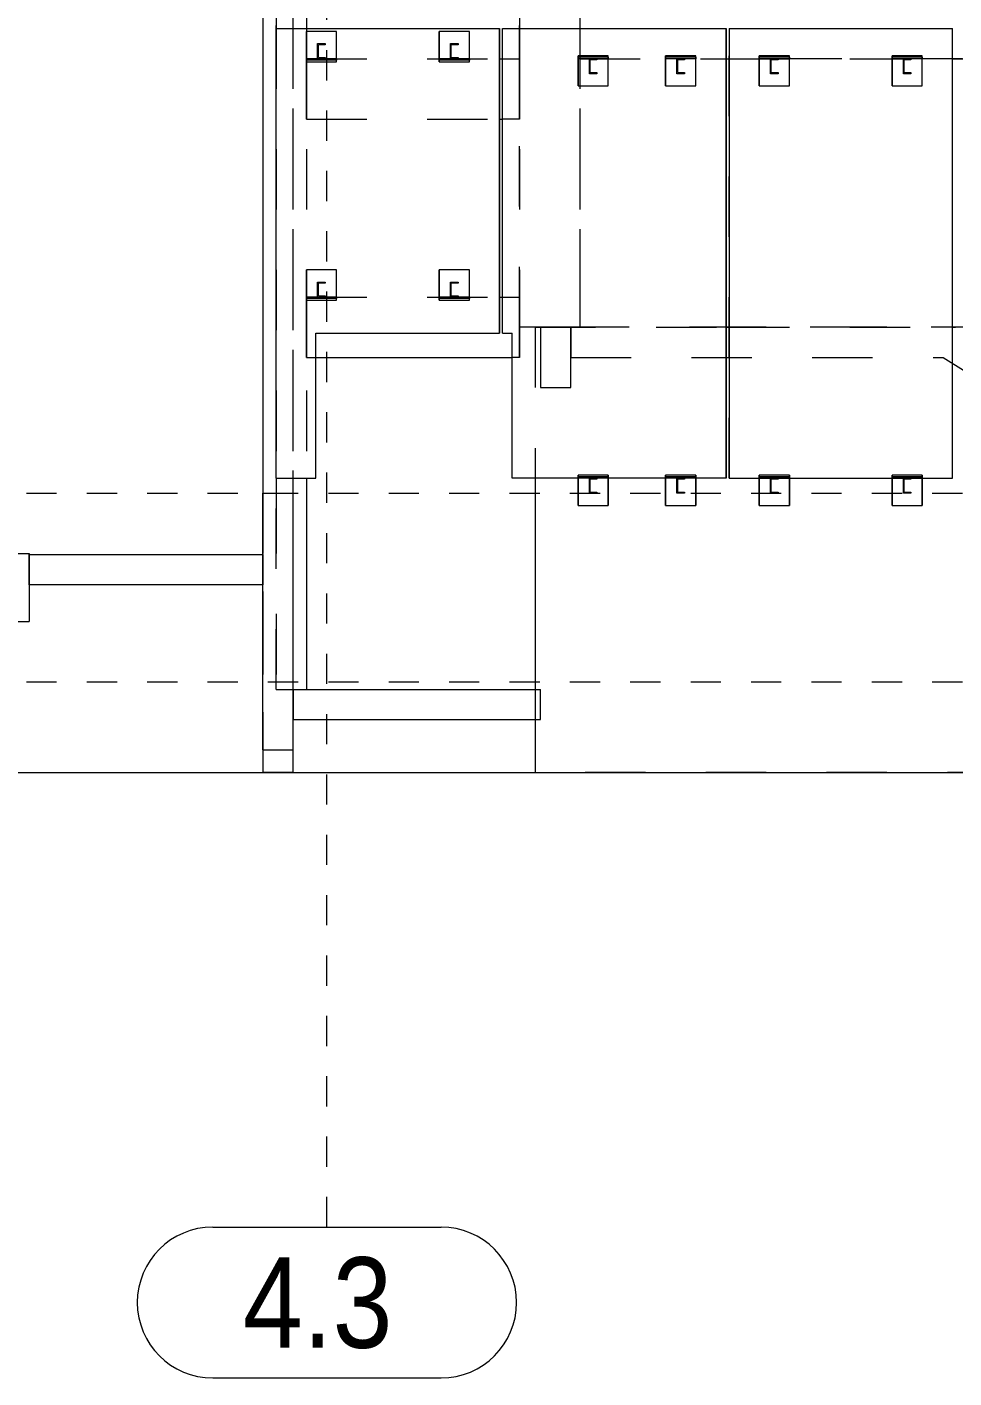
# Model space of a CAD drawing. Header units: millimetres. Extents: x 652937 to 1670132, y 1473552 to 2851037.
# Drawn here: x 663594.99 to 663601.13, y 1524519.41 to 1524528.36 of the extents above; entities that cross this region are included whole.
import ezdxf

# ---------------------------------------------------------------- set-up
doc = ezdxf.new("R2010")
doc.units = ezdxf.units.MM
for name, pattern in [('XKITLINE00', [0]), ('XKITLINE01', [4, 1, -1, 1, -1]), ('XKITLINE02', [4, 2, -2])]:
    doc.linetypes.add(name, pattern=pattern)
doc.layers.add('Part', color=7, linetype='Continuous', lineweight=0)
doc.layers.add('S-GRID', color=7, linetype='Continuous', lineweight=9)
doc.styles.add('Arial', font='arial.ttf')

# ---------------------------------------------------------------- blocks, each defined once
blk = doc.blocks.new('*A39414465')
at = {"layer": 'S-GRID', "color": 7, "linetype": 'XKITLINE01', "lineweight": 0}
blk.add_line((-30.905117, -124.470099), (129.806536, -124.470099), dxfattribs=at)
blk = doc.blocks.new('*A39424466')
at = {"layer": 'S-GRID', "color": 7, "linetype": 'XKITLINE01', "lineweight": 0}
blk.add_line((-30.905117, -130.720099), (129.806536, -130.720099), dxfattribs=at)
blk = doc.blocks.new('*A39924516')
at = {"layer": 'Part', "color": 7, "linetype": 'XKITLINE00', "lineweight": 0}
blk.add_line((-20.905117, -133.720099), (112.656327, -133.720099), dxfattribs=at)
blk = doc.blocks.new('*A40284552')
at = {"layer": 'S-GRID', "color": 7, "linetype": 'XKITLINE01', "lineweight": 0}
blk.add_line((61.04689, -148.786781), (61.04689, -44.620099), dxfattribs=at)
at = {"layer": 'S-GRID', "color": 7, "style": 'Arial', "width": 0.85}
blk.add_text('4.3', height=3, dxfattribs=at).set_placement((58.265884, -152.786781))
blk = doc.blocks.new('*A40304554')
at = {"layer": 'Part', "color": 7, "linetype": 'XKITLINE00', "lineweight": 0}
for p, q in [((74.365186, -109.070099), (81.765336, -109.070099)), ((74.365186, -109.070099), (74.365186, -123.970099)), ((81.765186, -123.970099), (81.765186, -109.070099)), ((81.765336, -123.970099), (81.765336, -109.070099)), ((74.365186, -123.970099), (81.765336, -123.970099))]:
    blk.add_line(p, q, dxfattribs=at)
at = {"layer": 'Part', "color": 7, "linetype": 'XKITLINE02', "lineweight": 0}
for p, q in [((74.365336, -109.070099), (74.365186, -109.070099)), ((74.365336, -123.970099), (74.365336, -109.070099)), ((74.365186, -123.970099), (74.365336, -123.970099))]:
    blk.add_line(p, q, dxfattribs=at)
blk = doc.blocks.new('*A40334557')
at = {"layer": 'Part', "color": 7, "linetype": 'XKITLINE00', "lineweight": 0}
for p, q in [((66.865186, -119.16411), (66.865186, -109.070099)), ((66.865186, -109.070099), (74.265336, -109.070099)), ((74.265186, -123.970099), (74.265186, -109.070099)), ((74.265336, -109.070099), (74.265336, -123.970099)), ((66.865186, -119.16411), (67.178239, -119.16411)), ((67.178239, -123.970099), (67.178239, -119.16411)), ((74.265186, -123.970099), (67.178239, -123.970099)), ((74.265336, -123.970099), (74.265186, -123.970099))]:
    blk.add_line(p, q, dxfattribs=at)
at = {"layer": 'Part', "color": 7, "linetype": 'XKITLINE02', "lineweight": 0}
for p, q in [((66.865337, -109.070099), (66.865186, -109.070099)), ((66.865337, -119.16411), (66.865337, -109.070099)), ((67.178239, -119.16411), (67.178393, -119.16411)), ((67.178239, -119.16411), (67.178393, -119.16411)), ((67.178393, -123.970099), (67.178393, -119.16411))]:
    blk.add_line(p, q, dxfattribs=at)
blk = doc.blocks.new('*A40344558')
at = {"layer": 'Part', "color": 7, "linetype": 'XKITLINE00', "lineweight": 0}
for p, q in [((59.365186, -123.970099), (59.365186, -109.070099)), ((59.365186, -109.070099), (66.765337, -109.070099)), ((66.765186, -119.164109), (66.765186, -109.070099)), ((66.765337, -109.070099), (66.765337, -119.164109)), ((60.678239, -123.970099), (60.678239, -119.164109)), ((60.678239, -119.164109), (66.765186, -119.164109)), ((60.678393, -123.970099), (60.678393, -119.164109)), ((66.765337, -119.164109), (66.765186, -119.164109)), ((59.365186, -123.970099), (60.678393, -123.970099))]:
    blk.add_line(p, q, dxfattribs=at)
at = {"layer": 'Part', "color": 7, "linetype": 'XKITLINE02', "lineweight": 0}
for p, q in [((59.365337, -109.070099), (59.365186, -109.070099)), ((59.365337, -123.970099), (59.365337, -109.070099))]:
    blk.add_line(p, q, dxfattribs=at)
blk = doc.blocks.new('*A40954619')
at = {"layer": 'Part', "color": 7, "linetype": 'XKITLINE00', "lineweight": 0}
for p, q in [((51.188099, -127.500382), (51.188099, -126.500382)), ((51.188099, -126.500382), (58.921475, -126.500382)), ((58.921475, -126.500382), (58.921475, -127.500382)), ((58.921475, -127.500382), (51.188099, -127.500382))]:
    blk.add_line(p, q, dxfattribs=at)
at = {"layer": 'Part', "color": 7, "linetype": 'XKITLINE02', "lineweight": 0}
for p, q in [((58.922733, -126.500382), (58.921475, -126.500382)), ((58.921475, -127.500382), (58.922733, -127.500382))]:
    blk.add_line(p, q, dxfattribs=at)
blk = doc.blocks.new('*A41514675')
at = {"layer": 'S-GRID', "color": 7, "linetype": 'XKITLINE00', "lineweight": 0}
for p, q in [((57.265884, -148.786781), (64.827896, -148.786781)), ((57.265884, -153.786781), (64.827896, -153.786781))]:
    blk.add_line(p, q, dxfattribs=at)
for centre, start, end in [((57.265884, -151.286781), 90, 270), ((64.827896, -151.286781), 270, 90)]:
    blk.add_arc(centre, 2.5, start, end, dxfattribs=at)
blk = doc.blocks.new('*A41554679')
at = {"layer": 'Part', "color": 7, "linetype": 'XKITLINE00', "lineweight": 0}
for p, q in [((49.938099, -128.720099), (49.938099, -126.470099)), ((49.938099, -126.470099), (51.189357, -126.470099)), ((51.188099, -126.470099), (51.188099, -128.720099)), ((49.938099, -128.720099), (51.188099, -128.720099)), ((51.188099, -128.720099), (51.189357, -128.720099))]:
    blk.add_line(p, q, dxfattribs=at)
at = {"layer": 'Part', "color": 7, "linetype": 'XKITLINE02', "lineweight": 0}
for p, q in [((49.938099, -126.470099), (49.938769, -126.470099)), ((49.938769, -126.470099), (49.939357, -126.470099))]:
    blk.add_line(p, q, dxfattribs=at)
blk = doc.blocks.new('*A42884812')
at = {"layer": 'Part', "color": 7, "linetype": 'XKITLINE00', "lineweight": 0}
for p, q in [((58.921475, -132.970099), (58.921475, -124.470099)), ((58.921475, -124.470099), (59.92189, -124.470099)), ((59.921475, -124.470099), (59.921475, -132.970099)), ((58.921475, -132.970099), (59.921475, -132.970099)), ((59.921475, -132.970099), (59.922733, -132.970099))]:
    blk.add_line(p, q, dxfattribs=at)
at = {"layer": 'Part', "color": 7, "linetype": 'XKITLINE02', "lineweight": 0}
for p, q in [((58.921475, -124.470099), (58.922733, -124.470099)), ((59.92189, -124.470099), (59.922733, -124.470099))]:
    blk.add_line(p, q, dxfattribs=at)
blk = doc.blocks.new('*A42894813')
at = {"layer": 'Part', "color": 7, "linetype": 'XKITLINE02', "lineweight": 0}
for p, q in [((69.421867, -108.070099), (69.421867, -108.970099)), ((69.421867, -108.070099), (69.422117, -108.070099)), ((74.265361, -108.070099), (69.421867, -108.070099)), ((69.422117, -108.070099), (69.422117, -110.070099)), ((74.365186, -108.070099), (81.765361, -108.070099)), ((69.421867, -109.070099), (69.421867, -110.070099)), ((110.096869, -109.070099), (110.096869, -110.070099)), ((110.097119, -109.070099), (110.097119, -110.070099)), ((69.421867, -110.070099), (69.422117, -110.070099)), ((69.421867, -110.070099), (74.265361, -110.070099)), ((110.097119, -110.070099), (74.365186, -110.070099)), ((74.365186, -110.070099), (81.765361, -110.070099)), ((81.865186, -110.070099), (89.265361, -110.070099)), ((96.765361, -110.070099), (89.365186, -110.070099)), ((104.265361, -110.070099), (96.865186, -110.070099)), ((110.097119, -110.070099), (104.365186, -110.070099))]:
    blk.add_line(p, q, dxfattribs=at)
at = {"layer": 'Part', "color": 7, "linetype": 'XKITLINE00', "lineweight": 0}
for p, q in [((74.265361, -108.070099), (74.365186, -108.070099)), ((110.097119, -108.070099), (81.765361, -108.070099)), ((110.096869, -108.070099), (110.097119, -108.070099)), ((110.096869, -108.070099), (110.096869, -109.070099)), ((110.097119, -108.070099), (110.097119, -109.070099)), ((69.421867, -108.970099), (69.421867, -109.070099)), ((74.265361, -110.070099), (74.365186, -110.070099)), ((81.765361, -110.070099), (81.865186, -110.070099)), ((89.265361, -110.070099), (89.365186, -110.070099)), ((96.865186, -110.070099), (96.765361, -110.070099)), ((104.365186, -110.070099), (104.265361, -110.070099))]:
    blk.add_line(p, q, dxfattribs=at)
blk = doc.blocks.new('*A42904814')
at = {"layer": 'Part', "color": 7, "linetype": 'XKITLINE02', "lineweight": 0}
for p, q in [((67.946867, -118.970099), (67.946867, -123.970099)), ((67.946867, -118.970099), (67.947229, -118.970099)), ((67.946867, -118.970099), (74.265362, -118.970099)), ((67.947229, -118.970099), (67.947229, -133.720099)), ((111.597173, -118.970099), (74.365186, -118.970099)), ((74.365186, -118.970099), (81.765362, -118.970099)), ((96.765361, -118.970099), (81.865186, -118.970099)), ((104.265361, -118.970099), (96.865186, -118.970099)), ((111.596811, -118.970099), (104.365186, -118.970099)), ((111.596811, -118.970099), (111.596811, -123.970099)), ((111.597173, -118.970099), (111.597173, -124.870099)), ((67.946867, -133.720099), (67.947229, -133.720099)), ((111.597173, -133.720099), (67.946867, -133.720099))]:
    blk.add_line(p, q, dxfattribs=at)
at = {"layer": 'Part', "color": 7, "linetype": 'XKITLINE00', "lineweight": 0}
for p, q in [((74.265362, -118.970099), (74.365186, -118.970099)), ((81.765362, -118.970099), (81.865186, -118.970099)), ((96.865186, -118.970099), (96.765361, -118.970099)), ((104.365186, -118.970099), (104.265361, -118.970099)), ((67.946867, -123.970099), (67.946867, -133.720099)), ((111.596811, -123.970099), (111.596811, -133.720099)), ((111.597173, -124.870099), (111.597173, -133.720099))]:
    blk.add_line(p, q, dxfattribs=at)
blk = doc.blocks.new('*A42934817')
at = {"layer": 'Part', "color": 7, "linetype": 'XKITLINE02', "lineweight": 0}
for p, q in [((83.057733, -118.970099), (69.122044, -118.970099)), ((69.122044, -118.970099), (69.122064, -119.970099)), ((83.057191, -119.495099), (83.057191, -118.970099)), ((84.457733, -119.495099), (83.057191, -119.495099)), ((84.457191, -120.370099), (84.457191, -119.495099)), ((69.122064, -119.970099), (81.459233, -119.970099)), ((81.458691, -119.970099), (100.461741, -131.847007)), ((85.857733, -120.370099), (84.457191, -120.370099)), ((85.857191, -121.245099), (85.857191, -120.370099)), ((87.257733, -121.245099), (85.857191, -121.245099)), ((87.25719, -122.120099), (87.25719, -121.245099)), ((88.657733, -122.120099), (87.25719, -122.120099)), ((88.65719, -122.995099), (88.65719, -122.120099)), ((90.057733, -122.995099), (88.65719, -122.995099)), ((90.05719, -123.870099), (90.05719, -122.995099)), ((91.457733, -123.870099), (90.05719, -123.870099)), ((91.45719, -124.745099), (91.45719, -123.870099)), ((92.857733, -124.745099), (91.45719, -124.745099)), ((92.85719, -125.620099), (92.85719, -124.745099)), ((94.257733, -125.620099), (92.85719, -125.620099)), ((94.25719, -126.495099), (94.25719, -125.620099)), ((95.657733, -126.495099), (94.25719, -126.495099)), ((95.65719, -127.370099), (95.65719, -126.495099)), ((97.057733, -127.370099), (95.65719, -127.370099)), ((97.05719, -128.245099), (97.05719, -127.370099)), ((98.457733, -128.245099), (97.05719, -128.245099)), ((98.45719, -129.120099), (98.45719, -128.245099)), ((99.857733, -129.120099), (98.45719, -129.120099)), ((99.85719, -129.995099), (99.85719, -129.120099)), ((101.257733, -129.995099), (99.85719, -129.995099)), ((101.25719, -130.720099), (101.25719, -129.995099)), ((100.461741, -131.847007), (100.461741, -130.720099)), ((100.461741, -130.720099), (101.257733, -130.720099)), ((100.462284, -131.847007), (100.461741, -131.847007))]:
    blk.add_line(p, q, dxfattribs=at)
blk = doc.blocks.new('*A43004824')
at = {"layer": 'Part', "color": 7, "linetype": 'XKITLINE02', "lineweight": 0}
for p, q in [((58.921871, -99.720099), (58.921871, -107.831116)), ((58.921871, -99.720099), (59.265341, -99.720099)), ((58.922071, -99.720099), (58.922071, -133.720099)), ((59.365186, -99.720099), (59.922071, -99.720099)), ((59.921871, -99.720099), (59.921871, -108.970099)), ((59.921871, -99.720099), (59.922071, -99.720099)), ((59.922071, -99.720099), (59.922071, -130.970099)), ((59.921871, -109.070099), (59.921871, -123.970099)), ((58.921871, -124.470099), (58.921871, -132.970099)), ((59.922071, -133.720099), (58.921871, -133.720099)), ((59.921871, -133.720099), (59.922071, -133.720099))]:
    blk.add_line(p, q, dxfattribs=at)
at = {"layer": 'Part', "color": 7, "linetype": 'XKITLINE00', "lineweight": 0}
for p, q in [((59.265341, -99.720099), (59.365186, -99.720099)), ((58.921871, -107.831116), (58.921871, -124.470099)), ((59.921871, -108.970099), (59.921871, -109.070099)), ((59.921871, -123.970099), (59.921871, -133.720099)), ((59.922071, -130.970099), (59.922071, -133.720099)), ((58.921871, -132.970099), (58.921871, -133.720099))]:
    blk.add_line(p, q, dxfattribs=at)
blk = doc.blocks.new('*A43014825')
at = {"layer": 'Part', "color": 7, "linetype": 'XKITLINE02', "lineweight": 0}
for p, q in [((59.365341, -108.470099), (60.365541, -108.470099)), ((59.365341, -108.470099), (59.365341, -108.970099)), ((59.365541, -130.970099), (59.365541, -108.470099)), ((60.365341, -108.470099), (60.365341, -108.970099)), ((60.365541, -108.470099), (60.365541, -108.970099)), ((59.365341, -109.070099), (59.365341, -123.970099)), ((60.365341, -109.070099), (60.365341, -123.970099)), ((60.365541, -109.070099), (60.365541, -123.970099)), ((59.365341, -124.470099), (59.365341, -130.970099)), ((59.365341, -130.970099), (59.92189, -130.970099)), ((60.365341, -130.970099), (60.365541, -130.970099))]:
    blk.add_line(p, q, dxfattribs=at)
at = {"layer": 'Part', "color": 7, "linetype": 'XKITLINE00', "lineweight": 0}
for p, q in [((59.365341, -108.970099), (59.365341, -109.070099)), ((60.365341, -108.970099), (60.365341, -109.070099)), ((60.365541, -108.970099), (60.365541, -109.070099)), ((59.365341, -123.970099), (59.365341, -124.470099)), ((60.365341, -123.970099), (60.365341, -130.970099)), ((60.365541, -123.970099), (60.365541, -130.970099)), ((59.92189, -130.970099), (60.365341, -130.970099))]:
    blk.add_line(p, q, dxfattribs=at)
blk = doc.blocks.new('*A43054829')
at = {"layer": 'Part', "color": 7, "linetype": 'XKITLINE02', "lineweight": 0}
for p, q in [((60.365341, -112.070099), (60.365341, -110.070099)), ((60.365341, -110.070099), (60.365541, -110.070099)), ((60.365341, -110.070099), (66.765362, -110.070099)), ((60.365541, -110.070099), (60.365541, -112.070099)), ((66.865186, -110.070099), (67.422072, -110.070099)), ((67.421872, -112.070099), (67.421872, -110.070099)), ((67.422072, -110.070099), (67.422072, -112.070099)), ((60.365541, -112.070099), (60.365341, -112.070099)), ((60.365341, -112.070099), (66.765362, -112.070099)), ((67.422072, -112.070099), (66.865186, -112.070099))]:
    blk.add_line(p, q, dxfattribs=at)
at = {"layer": 'Part', "color": 7, "linetype": 'XKITLINE00', "lineweight": 0}
for p, q in [((66.765362, -110.070099), (66.865186, -110.070099)), ((66.765362, -112.070099), (66.865186, -112.070099))]:
    blk.add_line(p, q, dxfattribs=at)
blk = doc.blocks.new('*A43074831')
at = {"layer": 'Part', "color": 7, "linetype": 'XKITLINE02', "lineweight": 0}
for p, q in [((65.140384, -109.570099), (65.390524, -109.570099)), ((65.140384, -110.070099), (65.140384, -109.570099)), ((65.140524, -110.070099), (65.140524, -109.570099)), ((65.390524, -109.607599), (65.165384, -109.607599)), ((65.165384, -110.032599), (65.165384, -109.607599)), ((65.165524, -110.032599), (65.165524, -109.607599)), ((65.390384, -109.607599), (65.390384, -109.570099)), ((65.390524, -109.570099), (65.390524, -109.607599)), ((65.390524, -110.070099), (65.140384, -110.070099)), ((65.165384, -110.032599), (65.390524, -110.032599)), ((65.390384, -110.070099), (65.390384, -110.032599)), ((65.390524, -110.032599), (65.390524, -110.070099))]:
    blk.add_line(p, q, dxfattribs=at)
blk = doc.blocks.new('*A43084832')
at = {"layer": 'Part', "color": 7, "linetype": 'XKITLINE02', "lineweight": 0}
for p, q in [((65.765369, -109.170099), (64.765357, -109.170099)), ((64.765357, -109.170099), (64.765357, -110.170099)), ((64.765369, -110.170099), (64.765369, -109.170099)), ((65.765357, -110.170099), (65.765357, -109.170099)), ((65.765369, -110.170099), (65.765369, -109.170099)), ((64.765357, -110.170099), (65.765369, -110.170099))]:
    blk.add_line(p, q, dxfattribs=at)
blk = doc.blocks.new('*A43124836')
at = {"layer": 'Part', "color": 7, "linetype": 'XKITLINE02', "lineweight": 0}
for p, q in [((65.765609, -110.070099), (64.765409, -110.070099)), ((64.765409, -110.120099), (64.765409, -110.070099)), ((65.765609, -110.120099), (64.765409, -110.120099)), ((64.765609, -110.120099), (64.765609, -110.070099)), ((65.765409, -110.070099), (65.765609, -110.070099)), ((65.765409, -110.120099), (65.765409, -110.070099)), ((65.765609, -110.120099), (65.765409, -110.120099)), ((65.765609, -110.070099), (65.765609, -110.120099))]:
    blk.add_line(p, q, dxfattribs=at)
blk = doc.blocks.new('*A43164840')
at = {"layer": 'Part', "color": 7, "linetype": 'XKITLINE02', "lineweight": 0}
for p, q in [((60.740384, -109.570099), (60.990524, -109.570099)), ((60.740384, -110.070099), (60.740384, -109.570099)), ((60.740524, -110.070099), (60.740524, -109.570099)), ((60.990524, -109.607599), (60.765384, -109.607599)), ((60.765384, -110.032599), (60.765384, -109.607599)), ((60.765524, -110.032599), (60.765524, -109.607599)), ((60.990384, -109.607599), (60.990384, -109.570099)), ((60.990524, -109.570099), (60.990524, -109.607599)), ((60.990524, -110.070099), (60.740384, -110.070099)), ((60.765384, -110.032599), (60.990524, -110.032599)), ((60.990384, -110.070099), (60.990384, -110.032599)), ((60.990524, -110.032599), (60.990524, -110.070099))]:
    blk.add_line(p, q, dxfattribs=at)
blk = doc.blocks.new('*A43174841')
at = {"layer": 'Part', "color": 7, "linetype": 'XKITLINE02', "lineweight": 0}
for p, q in [((61.365369, -109.170099), (60.365357, -109.170099)), ((60.365357, -109.170099), (60.365357, -110.170099)), ((60.365369, -110.170099), (60.365369, -109.170099)), ((61.365357, -110.170099), (61.365357, -109.170099)), ((61.365369, -110.170099), (61.365369, -109.170099)), ((60.365357, -110.170099), (61.365369, -110.170099))]:
    blk.add_line(p, q, dxfattribs=at)
blk = doc.blocks.new('*A43234847')
at = {"layer": 'Part', "color": 7, "linetype": 'XKITLINE02', "lineweight": 0}
for p, q in [((61.365609, -110.070099), (60.365409, -110.070099)), ((60.365409, -110.120099), (60.365409, -110.070099)), ((61.365609, -110.120099), (60.365409, -110.120099)), ((60.365609, -110.120099), (60.365609, -110.070099)), ((61.365409, -110.070099), (61.365609, -110.070099)), ((61.365409, -110.120099), (61.365409, -110.070099)), ((61.365609, -110.120099), (61.365409, -110.120099)), ((61.365609, -110.070099), (61.365609, -110.120099))]:
    blk.add_line(p, q, dxfattribs=at)
blk = doc.blocks.new('*A43524876')
at = {"layer": 'Part', "color": 7, "linetype": 'XKITLINE00', "lineweight": 0}
for p, q in [((59.926841, -130.970099), (59.926841, -131.970099)), ((60.365341, -130.970099), (68.121839, -130.970099)), ((68.121839, -131.970099), (68.121839, -130.970099)), ((59.926841, -131.970099), (68.121839, -131.970099))]:
    blk.add_line(p, q, dxfattribs=at)
at = {"layer": 'Part', "color": 7, "linetype": 'XKITLINE02', "lineweight": 0}
for p, q in [((59.926841, -130.970099), (60.365341, -130.970099)), ((68.121839, -130.970099), (68.122689, -130.970099)), ((68.121839, -131.970099), (68.122689, -131.970099))]:
    blk.add_line(p, q, dxfattribs=at)
blk = doc.blocks.new('*A43534877')
at = {"layer": 'Part', "color": 7, "linetype": 'XKITLINE00', "lineweight": 0}
for p, q in [((80.140269, -124.470099), (80.140269, -123.970099)), ((80.390269, -124.007599), (80.390269, -123.970099)), ((80.390409, -123.970099), (80.390409, -124.007599)), ((80.390409, -124.007599), (80.165269, -124.007599)), ((80.165269, -124.432599), (80.165269, -124.007599)), ((80.165269, -124.432599), (80.390409, -124.432599)), ((80.165409, -124.432599), (80.165409, -124.007599)), ((80.390269, -124.470099), (80.390269, -124.432599)), ((80.390409, -124.432599), (80.390409, -124.470099)), ((80.390409, -124.470099), (80.140269, -124.470099))]:
    blk.add_line(p, q, dxfattribs=at)
at = {"layer": 'Part', "color": 7, "linetype": 'XKITLINE02', "lineweight": 0}
for p, q in [((80.140269, -123.970099), (80.390409, -123.970099)), ((80.140409, -124.470099), (80.140409, -123.970099))]:
    blk.add_line(p, q, dxfattribs=at)
blk = doc.blocks.new('*A43544878')
at = {"layer": 'Part', "color": 7, "linetype": 'XKITLINE02', "lineweight": 0}
for p, q in [((80.765366, -123.920099), (79.765226, -123.920099)), ((79.765226, -123.970099), (79.765226, -123.920099)), ((80.765366, -123.970099), (79.765226, -123.970099)), ((79.765366, -123.970099), (79.765366, -123.920099)), ((80.765226, -123.920099), (80.765366, -123.920099)), ((80.765226, -123.970099), (80.765226, -123.920099)), ((80.765366, -123.970099), (80.765226, -123.970099)), ((80.765366, -123.920099), (80.765366, -123.970099))]:
    blk.add_line(p, q, dxfattribs=at)
blk = doc.blocks.new('*A43554879')
at = {"layer": 'Part', "color": 7, "linetype": 'XKITLINE02', "lineweight": 0}
for p, q in [((80.765403, -123.870099), (79.765392, -123.870099)), ((79.765392, -123.870099), (79.765392, -123.970099)), ((79.765403, -124.870099), (79.765403, -123.870099)), ((80.765391, -123.870099), (80.765391, -123.970099)), ((80.765403, -124.870099), (80.765403, -123.870099))]:
    blk.add_line(p, q, dxfattribs=at)
at = {"layer": 'Part', "color": 7, "linetype": 'XKITLINE00', "lineweight": 0}
for p, q in [((79.765392, -123.970099), (79.765392, -124.870099)), ((80.765391, -123.970099), (80.765391, -124.870099)), ((79.765392, -124.870099), (80.765403, -124.870099))]:
    blk.add_line(p, q, dxfattribs=at)
blk = doc.blocks.new('*A43564880')
at = {"layer": 'Part', "color": 7, "linetype": 'XKITLINE02', "lineweight": 0}
for p, q in [((80.765368, -109.970099), (79.765356, -109.970099)), ((79.765356, -109.970099), (79.765356, -110.970099)), ((79.765368, -110.970099), (79.765368, -109.970099)), ((80.765356, -110.970099), (80.765356, -109.970099)), ((80.765368, -110.970099), (80.765368, -109.970099)), ((79.765356, -110.970099), (80.765368, -110.970099))]:
    blk.add_line(p, q, dxfattribs=at)
blk = doc.blocks.new('*A43574881')
at = {"layer": 'Part', "color": 7, "linetype": 'XKITLINE02', "lineweight": 0}
for p, q in [((80.765609, -110.020099), (79.765409, -110.020099)), ((79.765409, -110.070099), (79.765409, -110.020099)), ((80.765609, -110.070099), (79.765409, -110.070099)), ((79.765609, -110.070099), (79.765609, -110.020099)), ((80.765409, -110.020099), (80.765609, -110.020099)), ((80.765409, -110.070099), (80.765409, -110.020099)), ((80.765609, -110.070099), (80.765409, -110.070099)), ((80.765609, -110.020099), (80.765609, -110.070099))]:
    blk.add_line(p, q, dxfattribs=at)
blk = doc.blocks.new('*A43584882')
at = {"layer": 'Part', "color": 7, "linetype": 'XKITLINE02', "lineweight": 0}
for p, q in [((80.140384, -110.070099), (80.390524, -110.070099)), ((80.140384, -110.570099), (80.140384, -110.070099)), ((80.140524, -110.570099), (80.140524, -110.070099)), ((80.390524, -110.107599), (80.165384, -110.107599)), ((80.165384, -110.532599), (80.165384, -110.107599)), ((80.165524, -110.532599), (80.165524, -110.107599)), ((80.390384, -110.107599), (80.390384, -110.070099)), ((80.390524, -110.070099), (80.390524, -110.107599)), ((80.390524, -110.570099), (80.140384, -110.570099)), ((80.165384, -110.532599), (80.390524, -110.532599)), ((80.390384, -110.570099), (80.390384, -110.532599)), ((80.390524, -110.532599), (80.390524, -110.570099))]:
    blk.add_line(p, q, dxfattribs=at)
blk = doc.blocks.new('*A43624886')
at = {"layer": 'Part', "color": 7, "linetype": 'XKITLINE00', "lineweight": 0}
for p, q in [((75.740269, -124.470099), (75.740269, -123.970099)), ((75.990269, -124.007599), (75.990269, -123.970099)), ((75.990409, -123.970099), (75.990409, -124.007599)), ((75.990409, -124.007599), (75.765269, -124.007599)), ((75.765269, -124.432599), (75.765269, -124.007599)), ((75.765269, -124.432599), (75.990409, -124.432599)), ((75.765409, -124.432599), (75.765409, -124.007599)), ((75.990269, -124.470099), (75.990269, -124.432599)), ((75.990409, -124.432599), (75.990409, -124.470099)), ((75.990409, -124.470099), (75.740269, -124.470099))]:
    blk.add_line(p, q, dxfattribs=at)
at = {"layer": 'Part', "color": 7, "linetype": 'XKITLINE02', "lineweight": 0}
for p, q in [((75.740269, -123.970099), (75.990409, -123.970099)), ((75.740409, -124.470099), (75.740409, -123.970099))]:
    blk.add_line(p, q, dxfattribs=at)
blk = doc.blocks.new('*A43634887')
at = {"layer": 'Part', "color": 7, "linetype": 'XKITLINE02', "lineweight": 0}
for p, q in [((76.365367, -123.920099), (75.365226, -123.920099)), ((75.365226, -123.970099), (75.365226, -123.920099)), ((76.365367, -123.970099), (75.365226, -123.970099)), ((75.365367, -123.970099), (75.365367, -123.920099)), ((76.365226, -123.920099), (76.365367, -123.920099)), ((76.365226, -123.970099), (76.365226, -123.920099)), ((76.365367, -123.970099), (76.365226, -123.970099)), ((76.365367, -123.920099), (76.365367, -123.970099))]:
    blk.add_line(p, q, dxfattribs=at)
blk = doc.blocks.new('*A43644888')
at = {"layer": 'Part', "color": 7, "linetype": 'XKITLINE02', "lineweight": 0}
for p, q in [((76.365403, -123.870099), (75.365392, -123.870099)), ((75.365392, -123.870099), (75.365392, -123.970099)), ((75.365403, -124.870099), (75.365403, -123.870099)), ((76.365392, -123.870099), (76.365392, -123.970099)), ((76.365403, -124.870099), (76.365403, -123.870099))]:
    blk.add_line(p, q, dxfattribs=at)
at = {"layer": 'Part', "color": 7, "linetype": 'XKITLINE00', "lineweight": 0}
for p, q in [((75.365392, -123.970099), (75.365392, -124.870099)), ((76.365392, -123.970099), (76.365392, -124.870099)), ((75.365392, -124.870099), (76.365403, -124.870099))]:
    blk.add_line(p, q, dxfattribs=at)
blk = doc.blocks.new('*A43654889')
at = {"layer": 'Part', "color": 7, "linetype": 'XKITLINE02', "lineweight": 0}
for p, q in [((69.122731, -118.970099), (68.122139, -118.970099)), ((68.122139, -118.970099), (68.122139, -120.970099)), ((69.122139, -120.970099), (69.122139, -118.970099)), ((68.122139, -120.970099), (69.122731, -120.970099))]:
    blk.add_line(p, q, dxfattribs=at)
blk = doc.blocks.new('*A43664890')
at = {"layer": 'Part', "color": 7, "linetype": 'XKITLINE02', "lineweight": 0}
for p, q in [((60.365341, -119.970099), (60.365341, -117.970099)), ((60.365341, -117.970099), (60.365541, -117.970099)), ((60.365341, -117.970099), (66.765362, -117.970099)), ((60.365541, -117.970099), (60.365541, -119.970099)), ((66.865186, -117.970099), (67.422072, -117.970099)), ((67.421872, -119.970099), (67.421872, -117.970099)), ((67.422072, -117.970099), (67.422072, -119.970099)), ((60.365541, -119.970099), (60.365341, -119.970099)), ((60.365341, -119.970099), (60.678418, -119.970099)), ((67.422072, -119.970099), (67.178239, -119.970099))]:
    blk.add_line(p, q, dxfattribs=at)
at = {"layer": 'Part', "color": 7, "linetype": 'XKITLINE00', "lineweight": 0}
for p, q in [((66.765362, -117.970099), (66.865186, -117.970099)), ((60.678418, -119.970099), (67.178239, -119.970099))]:
    blk.add_line(p, q, dxfattribs=at)
blk = doc.blocks.new('*A43674891')
at = {"layer": 'Part', "color": 7, "linetype": 'XKITLINE02', "lineweight": 0}
for p, q in [((70.365403, -123.870099), (69.365392, -123.870099)), ((69.365392, -123.870099), (69.365392, -123.970099)), ((69.365403, -124.870099), (69.365403, -123.870099)), ((70.365392, -123.870099), (70.365392, -123.970099)), ((70.365403, -124.870099), (70.365403, -123.870099))]:
    blk.add_line(p, q, dxfattribs=at)
at = {"layer": 'Part', "color": 7, "linetype": 'XKITLINE00', "lineweight": 0}
for p, q in [((69.365392, -123.970099), (69.365392, -124.870099)), ((70.365392, -123.970099), (70.365392, -124.870099)), ((69.365392, -124.870099), (70.365403, -124.870099))]:
    blk.add_line(p, q, dxfattribs=at)
blk = doc.blocks.new('*A43684892')
at = {"layer": 'Part', "color": 7, "linetype": 'XKITLINE02', "lineweight": 0}
for p, q in [((73.265403, -123.870099), (72.265392, -123.870099)), ((72.265392, -123.870099), (72.265392, -123.970099)), ((72.265403, -124.870099), (72.265403, -123.870099)), ((73.265392, -123.870099), (73.265392, -123.970099)), ((73.265403, -124.870099), (73.265403, -123.870099))]:
    blk.add_line(p, q, dxfattribs=at)
at = {"layer": 'Part', "color": 7, "linetype": 'XKITLINE00', "lineweight": 0}
for p, q in [((72.265392, -123.970099), (72.265392, -124.870099)), ((73.265392, -123.970099), (73.265392, -124.870099)), ((72.265392, -124.870099), (73.265403, -124.870099))]:
    blk.add_line(p, q, dxfattribs=at)
blk = doc.blocks.new('*A43694893')
at = {"layer": 'Part', "color": 7, "linetype": 'XKITLINE02', "lineweight": 0}
for p, q in [((70.365367, -123.920099), (69.365226, -123.920099)), ((69.365226, -123.970099), (69.365226, -123.920099)), ((70.365367, -123.970099), (69.365226, -123.970099)), ((69.365367, -123.970099), (69.365367, -123.920099)), ((70.365226, -123.920099), (70.365367, -123.920099)), ((70.365226, -123.970099), (70.365226, -123.920099)), ((70.365367, -123.970099), (70.365226, -123.970099)), ((70.365367, -123.920099), (70.365367, -123.970099))]:
    blk.add_line(p, q, dxfattribs=at)
blk = doc.blocks.new('*A43704894')
at = {"layer": 'Part', "color": 7, "linetype": 'XKITLINE00', "lineweight": 0}
for p, q in [((69.740269, -124.470099), (69.740269, -123.970099)), ((69.990269, -124.007599), (69.990269, -123.970099)), ((69.990409, -123.970099), (69.990409, -124.007599)), ((69.990409, -124.007599), (69.765269, -124.007599)), ((69.765269, -124.432599), (69.765269, -124.007599)), ((69.765269, -124.432599), (69.990409, -124.432599)), ((69.765409, -124.432599), (69.765409, -124.007599)), ((69.990269, -124.470099), (69.990269, -124.432599)), ((69.990409, -124.432599), (69.990409, -124.470099)), ((69.990409, -124.470099), (69.740269, -124.470099))]:
    blk.add_line(p, q, dxfattribs=at)
at = {"layer": 'Part', "color": 7, "linetype": 'XKITLINE02', "lineweight": 0}
for p, q in [((69.740269, -123.970099), (69.990409, -123.970099)), ((69.740409, -124.470099), (69.740409, -123.970099))]:
    blk.add_line(p, q, dxfattribs=at)
blk = doc.blocks.new('*A43714895')
at = {"layer": 'Part', "color": 7, "linetype": 'XKITLINE02', "lineweight": 0}
for p, q in [((73.265367, -123.920099), (72.265226, -123.920099)), ((72.265226, -123.970099), (72.265226, -123.920099)), ((73.265367, -123.970099), (72.265226, -123.970099)), ((72.265367, -123.970099), (72.265367, -123.920099)), ((73.265226, -123.920099), (73.265367, -123.920099)), ((73.265226, -123.970099), (73.265226, -123.920099)), ((73.265367, -123.970099), (73.265226, -123.970099)), ((73.265367, -123.920099), (73.265367, -123.970099))]:
    blk.add_line(p, q, dxfattribs=at)
blk = doc.blocks.new('*A43724896')
at = {"layer": 'Part', "color": 7, "linetype": 'XKITLINE00', "lineweight": 0}
for p, q in [((72.640269, -124.470099), (72.640269, -123.970099)), ((72.890269, -124.007599), (72.890269, -123.970099)), ((72.890409, -123.970099), (72.890409, -124.007599)), ((72.890409, -124.007599), (72.665269, -124.007599)), ((72.665269, -124.432599), (72.665269, -124.007599)), ((72.665269, -124.432599), (72.890409, -124.432599)), ((72.665409, -124.432599), (72.665409, -124.007599)), ((72.890269, -124.470099), (72.890269, -124.432599)), ((72.890409, -124.432599), (72.890409, -124.470099)), ((72.890409, -124.470099), (72.640269, -124.470099))]:
    blk.add_line(p, q, dxfattribs=at)
at = {"layer": 'Part', "color": 7, "linetype": 'XKITLINE02', "lineweight": 0}
for p, q in [((72.640269, -123.970099), (72.890409, -123.970099)), ((72.640409, -124.470099), (72.640409, -123.970099))]:
    blk.add_line(p, q, dxfattribs=at)
blk = doc.blocks.new('*A43734897')
at = {"layer": 'Part', "color": 7, "linetype": 'XKITLINE02', "lineweight": 0}
for p, q in [((61.365609, -117.970099), (60.365409, -117.970099)), ((60.365409, -118.020099), (60.365409, -117.970099)), ((61.365609, -118.020099), (60.365409, -118.020099)), ((60.365609, -118.020099), (60.365609, -117.970099)), ((61.365409, -117.970099), (61.365609, -117.970099)), ((61.365409, -118.020099), (61.365409, -117.970099)), ((61.365609, -118.020099), (61.365409, -118.020099)), ((61.365609, -117.970099), (61.365609, -118.020099))]:
    blk.add_line(p, q, dxfattribs=at)
blk = doc.blocks.new('*A43744898')
at = {"layer": 'Part', "color": 7, "linetype": 'XKITLINE02', "lineweight": 0}
for p, q in [((65.765609, -117.970099), (64.765409, -117.970099)), ((64.765409, -118.020099), (64.765409, -117.970099)), ((65.765609, -118.020099), (64.765409, -118.020099)), ((64.765609, -118.020099), (64.765609, -117.970099)), ((65.765409, -117.970099), (65.765609, -117.970099)), ((65.765409, -118.020099), (65.765409, -117.970099)), ((65.765609, -118.020099), (65.765409, -118.020099)), ((65.765609, -117.970099), (65.765609, -118.020099))]:
    blk.add_line(p, q, dxfattribs=at)
blk = doc.blocks.new('*A43754899')
at = {"layer": 'Part', "color": 7, "linetype": 'XKITLINE02', "lineweight": 0}
for p, q in [((61.365369, -117.070099), (60.365357, -117.070099)), ((60.365357, -117.070099), (60.365357, -118.070099)), ((60.365369, -118.070099), (60.365369, -117.070099)), ((61.365357, -118.070099), (61.365357, -117.070099)), ((61.365369, -118.070099), (61.365369, -117.070099)), ((60.365357, -118.070099), (61.365369, -118.070099))]:
    blk.add_line(p, q, dxfattribs=at)
blk = doc.blocks.new('*A43764900')
at = {"layer": 'Part', "color": 7, "linetype": 'XKITLINE02', "lineweight": 0}
for p, q in [((65.765369, -117.070099), (64.765357, -117.070099)), ((64.765357, -117.070099), (64.765357, -118.070099)), ((64.765369, -118.070099), (64.765369, -117.070099)), ((65.765357, -118.070099), (65.765357, -117.070099)), ((65.765369, -118.070099), (65.765369, -117.070099)), ((64.765357, -118.070099), (65.765369, -118.070099))]:
    blk.add_line(p, q, dxfattribs=at)
blk = doc.blocks.new('*A43774901')
at = {"layer": 'Part', "color": 7, "linetype": 'XKITLINE02', "lineweight": 0}
for p, q in [((60.740384, -117.470099), (60.990524, -117.470099)), ((60.740384, -117.970099), (60.740384, -117.470099)), ((60.740524, -117.970099), (60.740524, -117.470099)), ((60.990524, -117.507599), (60.765384, -117.507599)), ((60.765384, -117.932599), (60.765384, -117.507599)), ((60.765524, -117.932599), (60.765524, -117.507599)), ((60.990384, -117.507599), (60.990384, -117.470099)), ((60.990524, -117.470099), (60.990524, -117.507599)), ((60.990524, -117.970099), (60.740384, -117.970099)), ((60.765384, -117.932599), (60.990524, -117.932599)), ((60.990384, -117.970099), (60.990384, -117.932599)), ((60.990524, -117.932599), (60.990524, -117.970099))]:
    blk.add_line(p, q, dxfattribs=at)
blk = doc.blocks.new('*A43784902')
at = {"layer": 'Part', "color": 7, "linetype": 'XKITLINE02', "lineweight": 0}
for p, q in [((65.140384, -117.470099), (65.390524, -117.470099)), ((65.140384, -117.970099), (65.140384, -117.470099)), ((65.140524, -117.970099), (65.140524, -117.470099)), ((65.390524, -117.507599), (65.165384, -117.507599)), ((65.165384, -117.932599), (65.165384, -117.507599)), ((65.165524, -117.932599), (65.165524, -117.507599)), ((65.390384, -117.507599), (65.390384, -117.470099)), ((65.390524, -117.470099), (65.390524, -117.507599)), ((65.390524, -117.970099), (65.140384, -117.970099)), ((65.165384, -117.932599), (65.390524, -117.932599)), ((65.390384, -117.970099), (65.390384, -117.932599)), ((65.390524, -117.932599), (65.390524, -117.970099))]:
    blk.add_line(p, q, dxfattribs=at)
blk = doc.blocks.new('*A43794903')
at = {"layer": 'Part', "color": 7, "linetype": 'XKITLINE02', "lineweight": 0}
for p, q in [((67.421867, -99.720099), (67.421867, -108.970099)), ((67.421867, -99.720099), (69.422117, -99.720099)), ((67.422117, -118.970099), (67.422117, -99.720099)), ((69.421867, -99.720099), (69.421867, -108.970099)), ((69.421867, -99.720099), (69.422117, -99.720099)), ((69.422117, -99.720099), (69.422117, -118.970099)), ((67.421867, -109.070099), (67.421867, -118.970099)), ((69.421867, -109.070099), (69.421867, -118.970099)), ((69.422117, -118.970099), (67.421867, -118.970099)), ((69.421867, -118.970099), (69.422117, -118.970099))]:
    blk.add_line(p, q, dxfattribs=at)
at = {"layer": 'Part', "color": 7, "linetype": 'XKITLINE00', "lineweight": 0}
for p, q in [((67.421867, -108.970099), (67.421867, -109.070099)), ((69.421867, -108.970099), (69.421867, -109.070099))]:
    blk.add_line(p, q, dxfattribs=at)
blk = doc.blocks.new('*A43804904')
at = {"layer": 'Part', "color": 7, "linetype": 'XKITLINE02', "lineweight": 0}
for p, q in [((75.740384, -110.070099), (75.990524, -110.070099)), ((75.740384, -110.570099), (75.740384, -110.070099)), ((75.740524, -110.570099), (75.740524, -110.070099)), ((75.990524, -110.107599), (75.765384, -110.107599)), ((75.765384, -110.532599), (75.765384, -110.107599)), ((75.765524, -110.532599), (75.765524, -110.107599)), ((75.990384, -110.107599), (75.990384, -110.070099)), ((75.990524, -110.070099), (75.990524, -110.107599)), ((75.990524, -110.570099), (75.740384, -110.570099)), ((75.765384, -110.532599), (75.990524, -110.532599)), ((75.990384, -110.570099), (75.990384, -110.532599)), ((75.990524, -110.532599), (75.990524, -110.570099))]:
    blk.add_line(p, q, dxfattribs=at)
blk = doc.blocks.new('*A43814905')
at = {"layer": 'Part', "color": 7, "linetype": 'XKITLINE02', "lineweight": 0}
for p, q in [((76.365609, -110.020099), (75.365409, -110.020099)), ((75.365409, -110.070099), (75.365409, -110.020099)), ((76.365609, -110.070099), (75.365409, -110.070099)), ((75.365609, -110.070099), (75.365609, -110.020099)), ((76.365409, -110.020099), (76.365609, -110.020099)), ((76.365409, -110.070099), (76.365409, -110.020099)), ((76.365609, -110.070099), (76.365409, -110.070099)), ((76.365609, -110.020099), (76.365609, -110.070099))]:
    blk.add_line(p, q, dxfattribs=at)
blk = doc.blocks.new('*A43824906')
at = {"layer": 'Part', "color": 7, "linetype": 'XKITLINE02', "lineweight": 0}
for p, q in [((76.365368, -109.970099), (75.365357, -109.970099)), ((75.365357, -109.970099), (75.365357, -110.970099)), ((75.365368, -110.970099), (75.365368, -109.970099)), ((76.365357, -110.970099), (76.365357, -109.970099)), ((76.365368, -110.970099), (76.365368, -109.970099)), ((75.365357, -110.970099), (76.365368, -110.970099))]:
    blk.add_line(p, q, dxfattribs=at)
blk = doc.blocks.new('*A43924916')
at = {"layer": 'Part', "color": 7, "linetype": 'XKITLINE02', "lineweight": 0}
for p, q in [((70.365368, -109.970099), (69.365357, -109.970099)), ((69.365357, -109.970099), (69.365357, -110.970099)), ((69.365368, -110.970099), (69.365368, -109.970099)), ((70.365357, -110.970099), (70.365357, -109.970099)), ((70.365368, -110.970099), (70.365368, -109.970099)), ((69.365357, -110.970099), (70.365368, -110.970099))]:
    blk.add_line(p, q, dxfattribs=at)
blk = doc.blocks.new('*A43934917')
at = {"layer": 'Part', "color": 7, "linetype": 'XKITLINE02', "lineweight": 0}
for p, q in [((73.265368, -109.970099), (72.265357, -109.970099)), ((72.265357, -109.970099), (72.265357, -110.970099)), ((72.265368, -110.970099), (72.265368, -109.970099)), ((73.265357, -110.970099), (73.265357, -109.970099)), ((73.265368, -110.970099), (73.265368, -109.970099)), ((72.265357, -110.970099), (73.265368, -110.970099))]:
    blk.add_line(p, q, dxfattribs=at)
blk = doc.blocks.new('*A43944918')
at = {"layer": 'Part', "color": 7, "linetype": 'XKITLINE02', "lineweight": 0}
for p, q in [((70.365609, -110.020099), (69.365409, -110.020099)), ((69.365409, -110.070099), (69.365409, -110.020099)), ((70.365609, -110.070099), (69.365409, -110.070099)), ((69.365609, -110.070099), (69.365609, -110.020099)), ((70.365409, -110.020099), (70.365609, -110.020099)), ((70.365409, -110.070099), (70.365409, -110.020099)), ((70.365609, -110.070099), (70.365409, -110.070099)), ((70.365609, -110.020099), (70.365609, -110.070099))]:
    blk.add_line(p, q, dxfattribs=at)
blk = doc.blocks.new('*A43954919')
at = {"layer": 'Part', "color": 7, "linetype": 'XKITLINE02', "lineweight": 0}
for p, q in [((73.265609, -110.020099), (72.265409, -110.020099)), ((72.265409, -110.070099), (72.265409, -110.020099)), ((73.265609, -110.070099), (72.265409, -110.070099)), ((72.265609, -110.070099), (72.265609, -110.020099)), ((73.265409, -110.020099), (73.265609, -110.020099)), ((73.265409, -110.070099), (73.265409, -110.020099)), ((73.265609, -110.070099), (73.265409, -110.070099)), ((73.265609, -110.020099), (73.265609, -110.070099))]:
    blk.add_line(p, q, dxfattribs=at)
blk = doc.blocks.new('*A43964920')
at = {"layer": 'Part', "color": 7, "linetype": 'XKITLINE02', "lineweight": 0}
for p, q in [((69.740384, -110.070099), (69.990524, -110.070099)), ((69.740384, -110.570099), (69.740384, -110.070099)), ((69.740524, -110.570099), (69.740524, -110.070099)), ((69.990524, -110.107599), (69.765384, -110.107599)), ((69.765384, -110.532599), (69.765384, -110.107599)), ((69.765524, -110.532599), (69.765524, -110.107599)), ((69.990384, -110.107599), (69.990384, -110.070099)), ((69.990524, -110.070099), (69.990524, -110.107599)), ((69.990524, -110.570099), (69.740384, -110.570099)), ((69.765384, -110.532599), (69.990524, -110.532599)), ((69.990384, -110.570099), (69.990384, -110.532599)), ((69.990524, -110.532599), (69.990524, -110.570099))]:
    blk.add_line(p, q, dxfattribs=at)
blk = doc.blocks.new('*A43974921')
at = {"layer": 'Part', "color": 7, "linetype": 'XKITLINE02', "lineweight": 0}
for p, q in [((72.640384, -110.070099), (72.890524, -110.070099)), ((72.640384, -110.570099), (72.640384, -110.070099)), ((72.640524, -110.570099), (72.640524, -110.070099)), ((72.890524, -110.107599), (72.665384, -110.107599)), ((72.665384, -110.532599), (72.665384, -110.107599)), ((72.665524, -110.532599), (72.665524, -110.107599)), ((72.890384, -110.107599), (72.890384, -110.070099)), ((72.890524, -110.070099), (72.890524, -110.107599)), ((72.890524, -110.570099), (72.640384, -110.570099)), ((72.665384, -110.532599), (72.890524, -110.532599)), ((72.890384, -110.570099), (72.890384, -110.532599)), ((72.890524, -110.532599), (72.890524, -110.570099))]:
    blk.add_line(p, q, dxfattribs=at)

msp = doc.modelspace()

# ---------------------------------------------------------------- block references
at = {"color": 7, "lineweight": 0, "xscale": 0.2, "yscale": 0.2, "zscale": 0.2}
for name in ['*A40284552', '*A40344558', '*A40334557', '*A40304554', '*A43004824', '*A43794903', '*A42894813', '*A43014825', '*A43174841', '*A43084832', '*A43164840', '*A43074831', '*A43054829', '*A43234847', '*A43124836', '*A43924916', '*A43944918', '*A43964920', '*A43934917', '*A43954919', '*A43974921', '*A43824906', '*A43814905', '*A43804904', '*A43564880', '*A43574881', '*A43584882', '*A43754899', '*A43774901', '*A43764900', '*A43784902', '*A43664890', '*A43734897', '*A43744898', '*A42904814', '*A43654889', '*A42934817', '*A39414465', '*A43674891', '*A43694893', '*A43704894', '*A43684892', '*A43714895', '*A43724896', '*A43644888', '*A43634887', '*A43624886', '*A43554879', '*A43544878', '*A43534877', '*A42884812', '*A41554679', '*A40954619', '*A39424466', '*A43524876', '*A39924516', '*A41514675']:
    msp.add_blockref(name, (663584.7698, 1524550.1643), dxfattribs=at)

doc.saveas('drawing.dxf')
